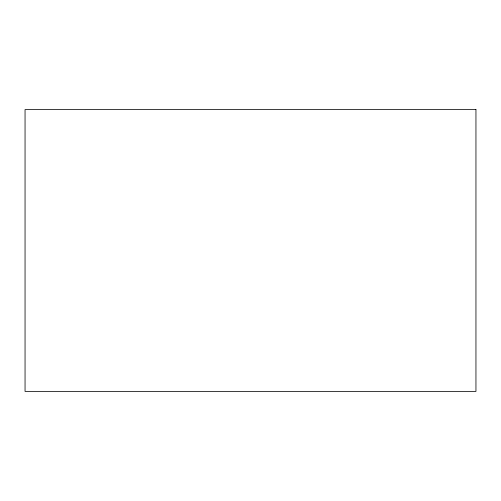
<?xml version="1.0" encoding="UTF-8"?>
<svg xmlns="http://www.w3.org/2000/svg" width="501" height="501" viewBox="0 0 501 501"><rect width="100%" height="100%" fill="white"/><g stroke="black" fill="none" stroke-linecap="round" stroke-linejoin="round"><path stroke-width="0.75" d="M475.95 109.594L25.05 109.594L25.05 391.406L475.95 391.406L475.95 109.594"/></g></svg>
